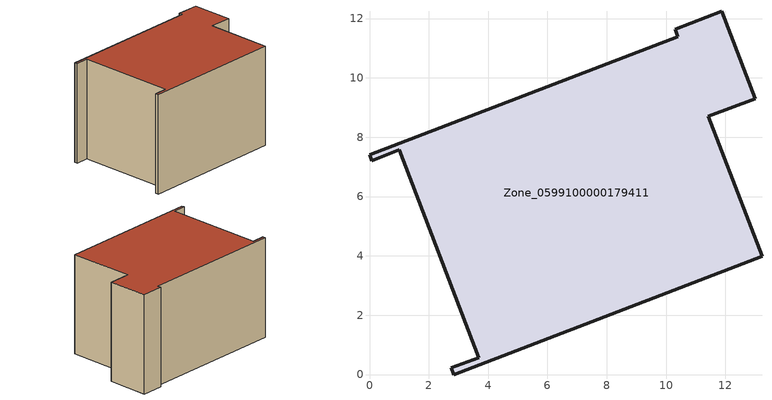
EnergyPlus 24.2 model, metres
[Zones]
Zone_0599100000179411
 floor ground (C_G): 0,7.41 10.4,11.39 10.3,11.64 11.88,12.24 13.01,9.3 11.43,8.7 13.23,3.98 2.84,0 2.76,0.22 3.68,0.57 1,7.57 0.08,7.21 z0
 wall outside (C_F): 13.01,9.3 11.88,12.24 10.3,11.64 10.4,11.39 0,7.41 0.08,7.21 1,7.57 3.68,0.57 2.76,0.22 2.84,0 13.23,3.98 11.43,8.7 13.01,9.3 z0:7.68
 roof outside (C_R): 10.4,11.39 0,7.41 0.08,7.21 1,7.57 3.68,0.57 2.76,0.22 2.84,0 13.23,3.98 11.43,8.7 13.01,9.3 11.88,12.24 10.3,11.64 z7.68
[BUILDING]
Pand.0599100000179411: North Axis=0; Terrain=City; Loads Convergence Tolerance Value=0.04; Temperature Convergence Tolerance Value=0.4; Solar Distribution=FullExterior; Maximum Number of Warmup Days=25; Minimum Number of Warmup Days=1
[Site:Location]
Rotterdam.The.Hague.AP_ZH_NLD Design_Conditions: Latitude=51.96; Longitude=4.45; Time Zone=1; Elevation=-4.5
[SITE:GROUNDTEMPERATURE:BUILDINGSURFACE]
18, 18, 18, 18, 18, 18, 18, 18, 18, 18, 18, 18
[MATERIAL] Thermal Absorptance=0.9; Solar Absorptance=0.7; Visible Absorptance=0.7
Name | Roughness | Thickness | Conductivity | Density | Specific Heat
G.TI.1946-1964 | MediumSmooth | 0.15 | 1 | 540 | 1210
F.TI.1946-1964 | Rough | 0.3 | 0.857143 | 1920 | 840
R.TI.1946-1964 | MediumRough | 0.2 | 0.277778 | 1500 | 1000
[CONSTRUCTION]
C_G: G.TI.1946-1964
C_F: F.TI.1946-1964
C_R: R.TI.1946-1964
[ZONE]
Zone_0599100000179411: Type=1; Multiplier=1; Ceiling Height=Autocalculate; Volume=Autocalculate; Floor Area=autocalculate; Part of Total Floor Area=Yes
[ZONEINFILTRATION:DESIGNFLOWRATE]
Infil_Zone_0599100000179411: Zone or ZoneList or Space or SpaceList=Zone_0599100000179411; Schedule=AlwaysOn; Design Flow Rate Calculation Method=Flow/Area; Flow Rate per Floor Area=0.003; Constant Term Coefficient=1; Temperature Term Coefficient=0; Velocity Term Coefficient=0; Velocity Squared Term Coefficient=0
[HVACTEMPLATE:ZONE:IDEALLOADSAIRSYSTEM]
Zone_0599100000179411: Maximum Heating Supply Air Temperature=50; Minimum Cooling Supply Air Temperature=13; Maximum Heating Supply Air Humidity Ratio=0.0156; Minimum Cooling Supply Air Humidity Ratio=0.0077; Heating Limit=NoLimit; Cooling Limit=NoLimit; Dehumidification Control Type=ConstantSensibleHeatRatio; Cooling Sensible Heat Ratio=0.7; Dehumidification Setpoint=60; Humidification Control Type=None; Humidification Setpoint=30; Outdoor Air Method=None; Outdoor Air Flow Rate per Person=0.00944; Outdoor Air Flow Rate per Zone Floor Area=0; Outdoor Air Flow Rate per Zone=0; Demand Controlled Ventilation Type=None; Outdoor Air Economizer Type=NoEconomizer; Heat Recovery Type=None; Sensible Heat Recovery Effectiveness=0.7; Latent Heat Recovery Effectiveness=0.65
[ZONECONTROL:THERMOSTAT]
ThermostatControl_Zone_0599100000179411: Zone or ZoneList=Zone_0599100000179411; Control Type Schedule=DualSetpointControlType; Control 1=Thermostat_Zone_0599100000179411; Temperature Difference Between Cutout And Setpoint=0
[THERMOSTATSETPOINT:DUALSETPOINT]
Thermostat_Zone_0599100000179411: Heating Setpoint Temperature Schedule=HeatingSetpoint_Zone_0599100000179411; Cooling Setpoint Temperature Schedule=CoolingSetpoint_Zone_0599100000179411
[SCHEDULE:COMPACT]
HeatingSetpoint_Zone_0599100000179411: Through: 12/31, For: AllDays, Until: 24:00, 21
CoolingSetpoint_Zone_0599100000179411: Through: 12/31, For: AllDays, Until: 24:00, 24
DualSetpointControlType: Through: 12/31, For: AllDays, Until: 24:00, 4
AlwaysOn: Through: 12/31, For: AllDays, Until: 24:00, 1
